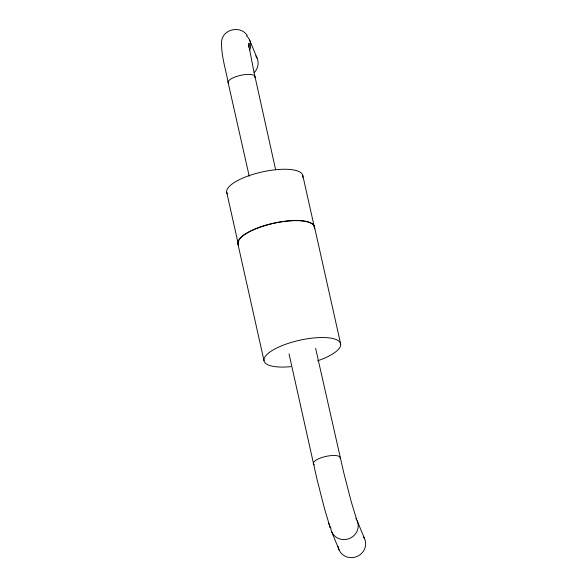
<?xml version="1.0" encoding="UTF-8"?>
<svg xmlns="http://www.w3.org/2000/svg" width="587" height="587" viewBox="0 0 587 587"><rect width="100%" height="100%" fill="white"/><g stroke="black" fill="none" stroke-linecap="round" stroke-linejoin="round"><path stroke-width="0.88" d="M248.536 47.261L249.005 43.159L249.365 47.995M247.266 35.602C240.824 25.072 222.789 28.924 221.578 41.376C221.005 55.391 225.768 69.097 228.167 82.804L249.218 176.188M249.644 40.107L257.069 58.098M357.182 520.794L364.615 538.8M331.728 531.866L339.081 549.909M356.551 519.157L351.283 501.892L343.718 472.579L315.615 348.348M289.024 353.851L316.943 479.043L324.413 508.379L330.246 527.83L329.571 525.725M328.735 523.178L329.373 525.16M314.5 226.942L340.658 343.953M302.841 175.652L314.324 227.03M226.692 192.235L238.175 243.605M237.838 243.634L264.003 360.638M275.648 169.812L253.863 71.541L249.38 48.347M246.621 35.888A13.883 13.156 -22.3 0 1 249.768 49.961M255.815 55.875A13.919 13.193 -22.3 0 1 254.112 72.663M228.695 83.493A13.78 4.336 -12.6 0 1 240.516 75.356A13.78 4.336 -12.6 0 1 254.868 77.587M355.927 518.57A13.883 13.156 -22.3 0 1 348.619 538.815A13.883 13.156 -22.3 0 1 330.679 527.192M363.353 536.577A13.919 13.193 -22.3 0 1 356.632 556.652A13.919 13.193 -22.3 0 1 338.127 546.446M314.412 464.897A13.78 4.336 -12.6 0 1 325.147 456.605A13.78 4.336 -12.6 0 1 340.137 458.689M238.52 245.285A39.234 12.349 -12.6 0 1 274.151 223.082A39.234 12.349 -12.6 0 1 314.397 228.761M290.829 366.648A39.234 12.349 -12.6 0 1 270.438 351.664A39.234 12.349 -12.6 0 1 331.802 338.303A39.234 12.349 -12.6 0 1 317.618 360.814M227.36 193.871A38.977 12.268 -12.6 0 1 262.756 171.815A38.977 12.268 -12.6 0 1 302.738 177.457M238.417 244.449A38.977 12.268 -12.6 0 1 274.246 223.192A38.977 12.268 -12.6 0 1 314.375 227.91"/></g></svg>
